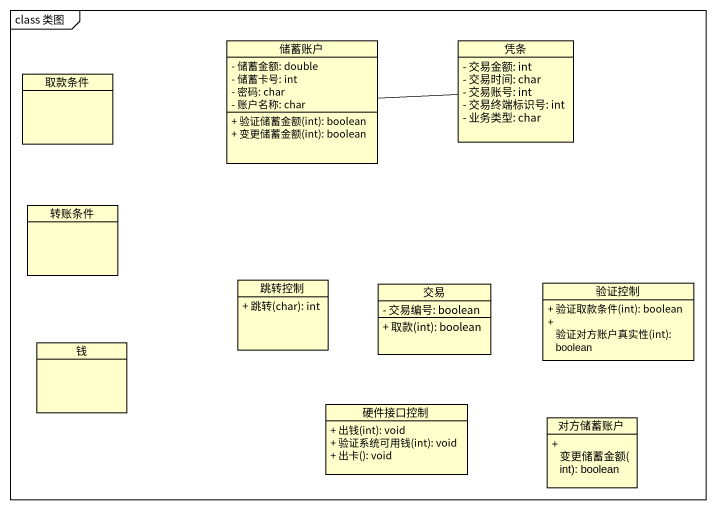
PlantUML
@startuml
mainframe class 类图
hide circle
hide empty members
skinparam classAttributeIconSize 0
class 储蓄账户 {
  - 储蓄金额: double
  - 储蓄卡号: int
  - 密码: char
  - 账户名称: char
  + 验证储蓄金额(int): boolean
  + 变更储蓄金额(int): boolean
}
class 凭条 {
  - 交易金额: int
  - 交易时间: char
  - 交易账号: int
  - 交易终端标识号: int
  - 业务类型: char
}
class 取款条件
class 转账条件
class 跳转控制 {
  + 跳转(char): int
}
class 交易 {
  - 交易编号: boolean
  + 取款(int): boolean
}
class 验证控制 {
  + 验证取款条件(int): boolean
  + 验证对方账户真实性(int): boolean
}
class 钱
class 硬件接口控制 {
  + 出钱(int): void
  + 验证系统可用钱(int): void
  + 出卡(): void
}
class 对方储蓄账户 {
  + 变更储蓄金额(int): boolean
}
凭条 -left- 储蓄账户
@enduml
